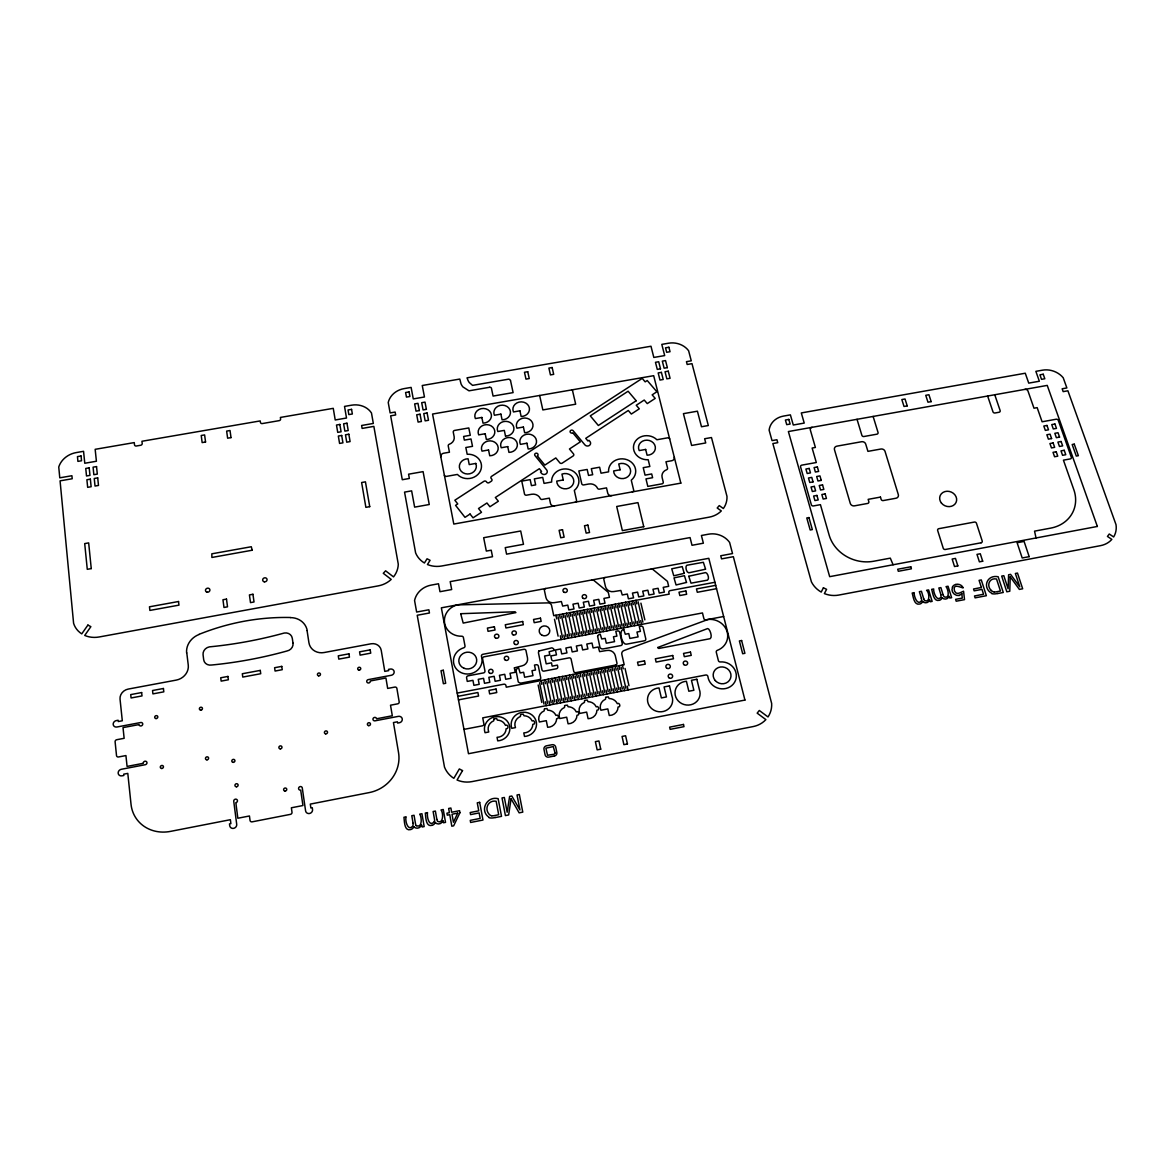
<?xml version="1.0" encoding="UTF-8"?>
<svg xmlns="http://www.w3.org/2000/svg" width="1175" height="1175" viewBox="0 0 1175 1175"><rect width="100%" height="100%" fill="white"/><g stroke="black" fill="none" stroke-linecap="round" stroke-linejoin="round"><path stroke-width="1.5" d="M942.144 597.634L941.498 598.883A4.406 3.936 24.3 0 1 939.31 600.308C933.391 601.982 932.715 592.362 931.658 589.336L933.699 588.954C933.097 591.069 936.446 602.364 940.837 597.37A4.362 3.892 24.2 0 0 940.778 594.668M922.639 601.35L921.978 602.599A4.406 3.951 23.7 0 1 919.79 604.023C913.871 605.683 913.21 596.063 912.182 593.037L914.223 592.641C913.592 594.785 916.926 606.08 921.332 601.086M435.396 822.338L434.515 823.748A4.671 4.465 -26.8 0 1 431.989 825.349M952.352 587.162L952.484 586.898A5.552 4.935 24.7 0 1 955.158 584.665L955.804 584.489M414.011 826.568L413.13 827.978A4.685 4.465 -28.9 0 1 410.589 829.579C403.994 831.518 404.479 820.268 403.936 817.271L406.183 816.831C404.685 819.283 407.593 831.915 412.631 826.275A4.641 4.421 -28.9 0 0 412.968 823.234M434.016 822.059C428.713 827.391 426.731 815.773 427.524 812.615L425.291 813.056C425.849 816.052 425.409 827.288 431.989 825.335M584.562 700.52L584.46 702.371A8.93 8.504 2.2 0 0 579.745 713.431L586.663 712.109L588.087 718.703A8.93 8.504 2.2 0 0 596.929 710.214C600.161 710.669 598.53 705.029 596.195 706.836A8.93 8.504 2.2 0 0 587.999 701.681L587.221 700.05L584.944 700.344M493.897 718.938L493.75 720.804A9.018 8.578 -10.4 0 0 488.756 731.996L485.04 732.715A12.749 12.132 -10.4 0 1 494.278 716.941A12.749 12.132 -10.4 0 1 509.744 726.87A12.749 12.132 -10.4 0 1 497.73 740.867L497.04 737.312A9.018 8.578 -10.4 0 0 506.131 728.735C509.216 729.264 508.143 723.697 505.456 725.327A9.018 8.578 -10.4 0 0 497.319 720.128L496.658 718.512L494.278 718.777M520.54 714.591L520.408 716.456A8.989 8.563 -6.8 0 0 515.487 727.604L511.786 728.324A12.705 12.117 -6.8 0 1 520.907 712.593A12.705 12.117 -6.8 0 1 536.402 722.493A12.705 12.117 -6.8 0 1 524.505 736.461L523.786 732.921A8.989 8.563 -6.8 0 0 532.818 724.358C535.991 724.813 534.61 719.173 532.128 720.965A8.989 8.563 -6.8 0 0 523.962 715.766L523.301 714.15L520.922 714.415M605.668 697.348L605.566 699.198A8.93 8.489 5 0 0 600.91 710.243L607.813 708.907L609.267 715.502A8.93 8.489 5 0 0 618.065 707.027C621.252 707.57 619.622 701.842 617.301 703.663A8.93 8.489 5 0 0 609.091 698.523L608.312 696.878L606.036 697.186M564.646 705.587L564.529 707.438A8.959 8.533 -0.5 0 0 559.755 718.542L566.688 717.205L568.083 723.815A8.959 8.533 -0.5 0 0 576.984 715.296C580.259 715.678 578.57 710.082 576.264 711.918A8.959 8.533 -0.5 0 0 568.068 706.748L567.393 705.147L565.028 705.411M544.304 709.01L544.187 710.875A8.959 8.548 -3.4 0 0 539.34 721.993L546.287 720.657L547.653 727.281A8.959 8.548 -3.4 0 0 556.612 718.748C559.755 719.306 558.375 713.533 555.907 715.369A8.959 8.548 -3.4 0 0 547.726 710.185L546.977 708.54L544.686 708.848M1036.042 537.959L1034.543 531.144L1050.714 528.118A36.66 31.505 23.7 0 0 1073.862 489.784L1063.434 460.159L1070.234 458.926A1.718 1.454 23.2 0 0 1071.306 457.148L1058.293 420.386A1.704 1.439 21.8 0 0 1056.193 419.225L1042.108 421.781L1037.158 407.637L1033.985 408.21L1028.007 391.099A2.526 2.13 20.1 0 0 1024.894 389.38M962.883 587.794C960.137 587.456 952.367 582.873 954.541 591.128C956.597 595.842 961.077 592.024 963.559 591.201L964.513 599.632L956.2 601.218L955.613 599.353L962.281 598.09L961.84 593.654M495.233 817.594L501.519 816.346L498.141 798.692C486.494 795.754 479.282 811.161 489.182 817.33M463.963 729.381L482.411 725.827A1.821 1.733 -11.9 0 0 483.865 723.785L482.734 717.852L705.72 675.008A1.792 1.674 14.7 0 1 707.893 676.506A14.35 13.424 16 0 0 723.8 688.814A14.35 13.424 16 0 0 736.24 674.2A14.35 13.424 16 0 0 720.319 661.936A1.792 1.66 15.1 0 1 718.38 660.585L716.28 652.228A1.777 1.66 14.6 0 1 717.44 650.304A17.214 15.98 13.3 0 0 727.046 631.489A17.214 15.98 13.3 0 0 708.055 619.46L623.954 650.553A3.554 3.334 6 0 0 621.825 654.313L624.189 664.727L506.263 687.199L505.94 685.539A1.807 1.704 -7.6 0 0 503.84 684.202L457.207 693.074M457.809 696.349L477.902 692.516L478.577 696.041L458.47 699.874M997.531 593.581L1003.274 592.479L998.148 576.749C986.559 574.369 982.094 588.146 991.847 593.316M623.734 629.447L625.291 634.236L628.757 633.575L629.873 638.451L638.098 636.894L636.967 632.033L640.419 631.372L639.288 626.525L641.007 626.202A1.762 1.645 7.1 0 1 643.122 627.479L645.78 638.833A1.777 1.66 7.5 0 1 644.429 640.786L627.097 644.076A3.892 3.628 5.8 0 1 624.865 643.856C621.737 642.02 619.695 633.369 621.795 630.446A3.878 3.628 5.6 0 1 623.749 629.447M723.638 616.508L705.999 619.842A1.762 1.63 12.3 0 1 703.869 618.564L702.474 612.939L482.881 654.299A1.792 1.674 -8.6 0 0 481.486 656.443A14.35 13.41 -10.1 0 1 471.851 673.378A14.35 13.41 -10.1 0 1 454.035 664.697A14.35 13.41 -10.1 0 1 463.728 647.792A1.792 1.66 -9.9 0 0 464.992 645.868L463.405 637.54A1.777 1.66 -9.8 0 0 461.511 636.218A17.228 15.951 -9.1 0 1 444.532 622.633A17.228 15.951 -9.1 0 1 457.207 604.89L548.035 602.893A3.525 3.261 -1.5 0 1 551.56 605.522L553.733 615.685L669.207 594.124L668.825 592.523A1.748 1.616 8.8 0 1 670.147 590.628L714.914 582.271M715.692 585.356L696.467 588.939L697.304 592.273L716.544 588.675M467.18 377.792L650.979 346.243L653.829 357.45L664.683 355.584L661.804 344.378L668.604 343.203A18.976 16.494 5.9 0 1 688.609 350.738L691.267 360.828L686.45 361.665L687.184 364.485L692.002 363.648L708.319 425.541L701.49 426.745L697.421 411.191L683.424 413.659L691.62 445.457L705.734 442.946L704.633 438.745L711.477 437.541L726.972 496.349A23.118 20.783 9.2 0 1 723.359 508.525L719.262 505.603L717.205 507.997L721.318 510.934A23.118 20.783 9.2 0 1 709.23 517.147L506.572 554.145L505.235 547.638L523.492 544.304L520.701 530.997L483.659 537.709L486.332 551.075L491.209 550.194L492.531 556.715L441.697 565.998A23.559 21.385 -8.6 0 1 427.45 564.529L430.079 560.299L427.054 558.786L424.425 563.001A23.559 21.385 -8.6 0 1 415.612 552.882L404.553 492.119L411.632 490.856L414.628 507.13L429.257 504.516L423.088 471.63L408.577 474.186L409.355 478.475L402.291 479.723L390.658 415.832L395.667 414.966L395.123 412.058L390.129 412.924L388.235 402.511A19.358 16.949 -7.2 0 1 404.097 388.617L411.118 387.412L413.277 398.913L424.454 396.988L422.251 385.503L459.792 379.055L461.026 383.814A16.112 14.056 -3.6 0 0 462.906 386.898L468.987 390.82L489.52 387.28M893.103 564.764L890.312 558.14L873.803 561.224A36.616 32.577 18.6 0 1 829.139 535.066L820.429 504.663L813.423 505.94A1.718 1.528 15.4 0 1 811.337 504.721L800.586 466.93A1.704 1.498 13.8 0 1 801.805 465.138L816.317 462.524L812.131 448.042L815.391 447.455L810.324 429.933A2.526 2.218 13.4 0 1 812.116 427.318M924.784 600.587C930.306 603.098 929.469 592.288 926.561 590.305L928.617 589.923L932.142 601.394L930.306 601.747L929.807 600.131M991.348 590.54C986.295 586.09 988.953 577.439 996.547 579.011L1000.454 591.04L996.958 591.701A11.677 10.267 25.5 0 1 994.27 591.994M416.317 825.643C422.677 828.478 421.707 816.434 419.695 814.158L421.942 813.717L424.175 826.598L422.148 826.994L421.84 825.188M994.755 394.756L1000.131 410.545A1.689 1.439 19.8 0 1 999.029 412.263L995.049 412.983A1.689 1.439 19.7 0 1 992.978 411.823L987.632 396.019M949.297 596.43L949.797 598.031L951.632 597.693L948.049 586.237L946.007 586.619C947.917 588.411 950.531 599.206 944.289 596.885A4.01 3.569 24.6 0 1 943.246 595.035M943.172 595.035L940.867 587.603L938.825 587.985L940.881 594.638M873.128 416.435L878.033 432.444A1.689 1.469 16.2 0 1 876.873 434.192L863.948 436.512A1.689 1.469 15.7 0 1 861.877 435.337L857.03 419.299M923.697 598.736L921.42 591.289L919.364 591.671L921.391 598.339M640.918 603.142L644.855 619.871M638.084 601.732L642.887 622.192M467.253 378.144L467.723 379.731A15.099 13.175 -3.3 0 0 469.28 382.551L472.556 385.371L508.525 379.187A1.998 1.748 -2.1 0 1 510.479 380.671M635.91 600.219L636.777 603.921M640.698 620.65L641.565 624.395M634.647 602.378L639.435 622.838M632.458 600.851L633.325 604.552M637.232 621.296L638.113 625.041M631.195 603.025L635.969 623.484M629.022 601.497L629.873 605.198M633.766 621.957L634.647 625.688M627.744 603.671L632.502 624.145M625.57 602.143L626.422 605.845M630.314 622.603L631.181 626.348M624.307 604.317L629.036 624.792M622.118 602.79L622.97 606.491M626.848 623.249L627.7 626.995M572.357 389.806L575.677 404.2L542.85 409.928L539.648 395.476M620.855 604.963L625.57 625.452M618.667 603.436L619.519 607.137M623.382 623.91L624.233 627.656M617.404 605.61L622.104 626.099M615.215 604.082L616.067 607.783M619.901 624.557L620.767 628.302M613.938 606.256L618.623 626.76M611.764 604.728L612.616 608.43M616.434 625.217L617.286 628.963M625.041 668.443L628.977 685.73M610.486 606.902L615.157 627.406M622.383 664.962L623.249 668.781M627.186 686.068L628.067 689.931M608.312 605.375L609.149 609.076M612.968 625.864L613.82 629.609M621.09 667.194L625.893 688.33M607.034 607.548L611.676 628.067M618.887 665.623L619.754 669.456M623.661 686.743L624.542 690.606M604.861 606.021L605.698 609.722M609.487 626.525L610.339 630.27M617.595 667.87L622.368 689.005M603.568 608.195L608.209 628.713M615.377 666.298L616.243 670.117M620.136 687.419L621.017 691.282M601.394 606.667L602.232 610.368M606.021 627.171L606.858 630.931M614.084 668.531L618.843 689.681M600.117 608.841L604.728 629.374M611.867 666.959L612.733 670.793M616.611 688.095L617.477 691.957M597.943 607.313L598.765 611.029M602.54 627.832L603.392 631.577M610.574 669.207L615.318 690.357M596.65 609.487L601.248 630.02M608.356 667.635L609.223 671.468M613.086 688.77L613.952 692.633M594.271 607.974L595.093 611.69M598.853 628.508L599.691 632.253M607.064 669.882L611.793 691.032M592.934 610.207L597.517 630.755M604.846 668.296L605.698 672.129M609.561 689.446L610.427 693.309M590.805 608.621L591.642 612.337M595.373 629.154L596.21 632.914M603.553 670.543L608.253 691.708M589.453 610.809L594.036 631.372M601.336 668.972L602.188 672.805M606.036 690.122L606.887 693.999M587.338 609.267L588.176 612.983M591.906 629.815L592.729 633.575M600.043 671.219L604.728 692.398M586.002 611.455L590.54 632.018M597.825 669.647L598.677 673.481M602.511 690.797L603.363 694.675M583.872 609.913L584.695 613.644M588.425 630.461L589.248 634.221M596.518 671.88L601.189 693.074M582.521 612.102L587.059 632.679M594.315 670.308L595.152 674.142M598.971 691.473L599.823 695.35M580.406 610.559L581.228 614.29M584.93 631.122L585.767 634.882M593.008 672.555L597.664 693.749M579.084 612.748L583.608 633.325M590.79 670.984L591.642 674.817M595.446 692.163L596.298 696.026M576.94 611.206L577.762 614.936M581.449 631.783L582.271 635.543M589.483 673.231L594.124 694.425M575.588 613.394L580.097 633.986M587.28 671.645L588.117 675.493M591.906 692.839L592.758 696.716M573.473 611.852L574.281 615.582M577.968 632.429L578.79 636.189M585.972 673.892L590.584 695.101M572.122 614.055L576.602 634.647M583.755 672.32L584.592 676.154M588.367 693.514L589.218 697.392M569.978 612.513L570.786 616.243M574.443 633.09L575.265 636.85M582.447 674.567L587.045 695.791M568.641 614.701L573.121 635.308M580.024 673.011L580.861 676.859M584.621 694.219L585.458 698.097M566.526 613.159L567.334 616.89M570.991 633.736L571.799 637.511M578.673 675.331L583.255 696.555M565.043 615.377L569.493 635.983M576.514 673.686L577.336 677.52M581.082 694.895L581.919 698.773M562.942 613.864L563.736 617.595M567.378 634.456L568.186 638.231M575.133 675.948L579.701 697.172M561.577 616.053L566.012 636.674M510.538 380.656L513.108 392.612L493.074 396.078L491.429 388.235A1.513 1.322 -3 0 0 489.534 387.309M572.989 674.362L573.811 678.195M577.542 695.571L578.379 699.448M559.462 614.51L560.255 618.241M563.883 635.117L564.69 638.892M571.608 676.624L576.161 697.862M558.052 616.713L562.458 637.349M569.464 675.023L570.286 678.871M574.002 696.246L574.825 700.138M555.907 615.171L556.7 618.917M560.299 635.793L561.107 639.553M568.083 677.285L572.607 698.538M554.497 619.284L558.096 636.16M565.939 675.698L566.747 679.547M570.462 696.937L571.285 700.814M564.573 677.96L569.097 699.213M562.399 676.374L563.222 680.222M566.908 697.612L567.731 701.504M561.018 678.636L565.528 699.903M558.874 677.05L559.697 680.898M563.368 698.288L564.191 702.18M557.493 679.312L561.973 700.579M505.514 436.116L504.31 430.388L497.833 431.519A8.342 7.388 -2.6 0 1 503.546 421.59A8.342 7.388 -2.6 0 1 513.872 427.759A8.342 7.388 -2.6 0 1 505.529 436.116M555.32 677.725L556.127 681.573M559.785 698.978L560.607 702.87M553.954 679.987L558.419 701.269M551.809 678.386L552.617 682.234M556.274 699.654L557.082 703.546M550.282 680.678L554.732 701.974M548.152 679.121L548.96 682.983M552.588 700.403L553.396 704.295M546.757 681.397L551.192 702.694M544.613 679.796L545.42 683.659M549.033 701.078L549.841 704.971M543.173 682.073L547.579 703.384M540.999 680.487L541.793 684.349M545.391 701.783L546.199 705.676M539.589 682.778L543.981 704.089M538.165 684.996L541.763 702.444M443.195 820.958L443.518 822.764L445.531 822.368L443.254 809.516L441.007 809.957C443.489 812.527 443.518 824.307 437.702 821.413A4.23 4.068 -25.6 0 1 436.924 819.416M436.85 819.416L435.382 811.073L433.134 811.514L434.442 818.975A4.612 4.421 -26.8 0 1 434.148 822.103M413.071 823.205L411.793 815.714L414.055 815.274L415.48 823.646A4.245 4.068 -27.9 0 0 416.273 825.672M307.086 630.667L308.922 642.71A13.542 12.367 -19.2 0 0 324.124 652.536L371.006 643.797A9.018 8.313 -16.9 0 1 381.229 650.333L384.783 671.366L388.69 670.631L388.484 669.383L390.262 669.06A3.393 3.158 -16.8 0 1 394.124 671.542A3.393 3.158 -16.8 0 1 391.319 675.273L368.26 679.62A1.821 1.689 -18.8 0 0 366.747 681.617A1.821 1.689 -18.8 0 0 368.803 682.954A1.821 1.689 -18.8 0 0 370.316 680.957L385.914 678.004L387.677 688.433L394.815 687.081A1.821 1.689 -17.5 0 1 396.886 688.403L399.177 701.827A1.821 1.704 -18.2 0 1 397.679 703.84L390.511 705.206L392.303 715.766L376.573 718.777A1.836 1.718 -20.9 0 0 374.502 717.426A1.836 1.718 -20.9 0 0 372.974 719.452A1.836 1.718 -20.9 0 0 375.06 720.818L398.34 716.368A3.437 3.217 -19.3 0 1 402.247 718.894A3.437 3.217 -19.3 0 1 399.427 722.728L397.62 723.066L397.414 721.803L393.449 722.552L398.531 752.587A35.514 33.326 -24.8 0 1 369.229 792.582L310.303 804.097L310.876 807.989L312.271 807.71L312.521 809.487A3.569 3.319 -31.8 0 1 309.539 813.497A3.569 3.319 -31.8 0 1 305.588 810.838L302.283 787.984A1.895 1.762 -30.2 0 0 300.183 786.589A1.895 1.762 -30.2 0 0 298.597 788.704A1.895 1.762 -30.2 0 0 300.697 790.099L302.93 805.536L291.371 807.783L292.002 812.219A1.909 1.777 -32.6 0 1 290.401 814.363L252.14 821.839A1.924 1.777 -34.1 0 1 250.04 820.429L249.453 815.979L237.835 818.241L235.837 802.701A1.909 1.762 -33 0 0 237.453 800.586A1.909 1.762 -33 0 0 235.367 799.176A1.909 1.762 -33 0 0 233.752 801.306L236.704 824.321A3.613 3.319 -34.9 0 1 233.649 828.346A3.613 3.319 -34.9 0 1 229.713 825.687L229.492 823.895L230.887 823.616L230.388 819.695L170.493 831.386A36.836 33.267 -34 0 1 131.027 804.273L127.796 773.4L123.713 774.178L123.845 775.485L121.994 775.838A3.613 3.217 -33.2 0 1 118.176 773.238A3.613 3.217 -33.2 0 1 121.319 769.287L145.303 764.705A1.909 1.718 -32.2 0 0 146.963 762.619A1.909 1.718 -32.2 0 0 144.922 761.238A1.909 1.718 -32.2 0 0 143.262 763.324L127.076 766.423L125.931 755.569L118.543 756.964A1.909 1.704 -32.2 0 1 116.516 755.584L115.106 741.778A1.909 1.689 -31.5 0 1 116.766 739.707L124.139 738.311L123.023 727.604L139.076 724.578A1.895 1.689 -30.1 0 0 141.088 725.93A1.895 1.689 -30.1 0 0 142.733 723.888A1.895 1.689 -30.1 0 0 140.721 722.522L116.957 727.002A3.554 3.158 -30.6 0 1 113.197 724.446A3.554 3.158 -30.6 0 1 116.31 720.598L118.132 720.26L118.264 721.538L122.303 720.774L120.041 699.169A9.385 8.328 -29 0 1 128.266 689.064L176.235 680.105A13.88 12.382 -26.3 0 0 188.264 665.123L186.781 652.918M592.2 579.907A1.748 1.616 2.4 0 1 593.786 580.347L607.857 591.994A1.748 1.616 3.6 0 1 608.415 592.876L609.443 597.37L603.935 598.398L605.022 603.186L599.867 604.141L598.78 599.353L593.625 600.308L594.697 605.11L589.527 606.08L588.455 601.277L583.299 602.232L584.357 607.034L579.187 608.004L578.129 603.201L572.959 604.17L574.002 608.973L568.817 609.942L567.775 605.125L562.678 606.08L561.356 601.527L554.189 602.672A7.035 6.507 -1 0 1 545.934 597.561L544.407 590.393A1.748 1.616 -1.5 0 1 545.802 588.484M605.184 577.498A1.748 1.616 3.4 0 0 603.832 579.393L605.448 586.516A7.006 6.463 4 0 0 613.747 591.583L620.87 590.452L622.251 594.976L627.318 594.036L628.419 598.809L633.575 597.855L632.458 593.081L637.584 592.127L638.715 596.9L643.841 595.931L642.725 591.172L647.851 590.202L648.982 594.976L654.108 594.021L652.977 589.248L658.088 588.293L659.234 593.067L664.36 592.112L663.214 587.353L668.678 586.325L667.591 581.875A1.748 1.616 8.2 0 0 667.033 580.993L652.845 569.42A1.748 1.601 6.9 0 0 651.258 568.964M290.563 617.624A18.286 16.582 -20.4 0 1 307.248 630.637M186.619 652.947A18.536 16.597 -24.5 0 1 199.177 634.441M199.133 634.324A223.294 206.903 -34.1 0 1 290.563 617.507M674.274 457.178A3.393 3.026 6.7 0 1 671.718 460.732L665.961 461.76L667.532 468.061A1.704 1.513 6.5 0 1 666.548 469.765A7.638 6.844 6.8 0 0 662.113 477.461L663.243 482.058A1.704 1.528 6.4 0 1 661.951 483.85L647.807 486.406L645.971 478.886L652.61 477.696L651.684 473.951L645.046 475.141L643.224 467.665L649.848 466.49L648.189 459.719A13.512 12.029 5.3 0 1 634.353 443.137A13.512 12.029 5.3 0 1 656.884 439.744L667.679 437.834A1.689 1.498 6.4 0 1 669.691 439.009M611.793 495.586A3.422 3.084 3.4 0 1 607.739 493.162L606.506 487.875L599.441 489.153A1.704 1.542 2.6 0 1 597.502 488.212A7.667 6.918 2.1 0 0 588.866 483.997L583.755 484.923A1.704 1.528 1.6 0 1 581.728 483.718L578.834 470.94L587.162 469.457L588.528 475.434L592.699 474.7L591.319 468.707L599.632 467.224L601.027 473.202L608.591 471.851A13.601 12.191 4 0 1 627.112 459.748A13.601 12.191 4 0 1 631.269 480.178L633.648 490.063A1.704 1.542 4.7 0 1 632.341 491.87M575.207 502.18A1.718 1.542 1.1 0 0 576.543 500.359L574.311 490.401A13.645 12.264 0.5 0 0 570.433 469.853A13.645 12.264 0.5 0 0 551.648 482.029L544.04 483.395L542.718 477.388L534.346 478.871L535.653 484.893L531.452 485.642L530.16 479.62L521.773 481.118L524.505 493.97A1.718 1.542 -2 0 0 526.518 495.189L531.658 494.264A7.696 6.962 -1.6 0 1 540.28 498.494A1.718 1.542 -1.1 0 0 542.204 499.434L549.327 498.156L550.488 503.473A3.437 3.099 -0.3 0 0 554.512 505.911M444.37 475.199A1.718 1.528 -6.5 0 0 446.338 476.404L457.398 474.436A13.645 12.176 -5.2 0 0 480.355 471.072A13.645 12.176 -5.2 0 0 467.18 454.255L465.829 447.513L472.512 446.338L471.013 438.965L464.345 440.126L463.611 436.454L470.279 435.279L468.796 427.95L454.637 430.417A1.689 1.498 -5.3 0 0 453.271 432.18L454.152 436.674A7.608 6.727 -5.8 0 1 449.305 444.253A1.704 1.513 -5.8 0 0 448.233 445.942L449.452 452.213L443.592 453.242A3.407 3.026 -6.3 0 0 440.816 456.811M442.828 820.855A4.48 4.303 -25.9 0 1 435.191 822.515M491.664 815.817A4.994 4.847 -18.3 0 1 489.064 814.172C484.159 808.708 488.271 799.764 496.144 801.247L498.699 814.745L494.881 815.494A12.205 11.794 -17.6 0 1 491.958 815.832M495.189 817.447A11.647 11.251 -17.9 0 1 489.079 817.756M421.458 825.07A4.494 4.303 -28.2 0 1 413.806 826.745M997.472 593.434A11.133 9.797 25.6 0 1 991.803 593.698M994.006 591.98A4.788 4.215 25.8 0 1 991.377 590.511M955.774 584.46A5.772 5.111 24.7 0 1 963.148 587.706M959.299 595.549A6.022 5.346 24.7 0 1 952.587 587.28M961.826 593.654A5.904 5.243 24.7 0 1 959.211 595.24M948.93 596.327A4.245 3.775 24.5 0 1 941.983 597.781M929.44 600.028A4.245 3.789 23.9 0 1 922.478 601.497M924.652 600.557A4.01 3.584 24 0 1 923.756 598.736M921.288 598.369A4.362 3.907 23.7 0 1 921.464 601.13M657.706 647.572L658.793 648.453L710.185 638.686C712.843 636.982 709.671 628.331 707.629 628.566L657.721 647.498M688.785 576.308L691.018 583.167L707.482 580.156C709.817 578.834 707.614 572.71 705.573 572.577L688.8 576.22M1010.221 576.852L1009.78 591.245L1006.813 591.803L1001.688 576.073L1003.803 575.677L1008.106 588.822L1008.605 574.751L1010.588 574.384L1019.783 586.839L1015.376 573.473L1017.491 573.077L1022.676 588.778L1019.371 589.409L1010.221 576.852M686.508 582.433L676.066 584.974L673.995 577.88L684.452 575.706L686.508 582.433M252.228 550.223L211.897 557.464L211.823 553.822L251.288 546.742L252.228 550.252M460.718 613.791L463.2 623.088L515.898 612.601L515.002 611.793L460.732 613.702M705.543 569.053L703.355 562.296L686.89 565.263C685.128 565.807 685.965 572.416 688.77 572.812L705.514 569.229M555.07 753.043L554.145 754.247L547.535 755.261L545.89 748.181L553.263 746.566L555.07 753.043M684.247 573.327L673.774 575.809L671.733 568.803L682.22 566.6L684.247 573.4M514.386 667.943L515.238 672.306L510.023 673.29L511.022 678.269L505.72 679.282L504.736 674.303L499.448 675.302L500.433 680.281L495.13 681.294L494.146 676.301L488.844 677.314L489.813 682.293L484.511 683.307L483.557 678.313L478.24 679.326L479.194 684.32L473.892 685.333L472.938 680.34L467.268 681.412L466.593 677.843A1.807 1.689 -10.8 0 1 468.047 675.845L483.512 672.908A1.792 1.689 -9.1 0 0 484.952 670.925L482.602 658.793A1.792 1.674 -8.5 0 1 484.041 656.81L523.903 649.305A1.777 1.674 -4.5 0 1 525.989 650.612L527.502 658A7.153 6.712 -5 0 1 521.817 665.917L514.4 667.855M511.052 798.78L508.657 814.936L505.412 815.582L502.019 797.928L504.339 797.473L507.174 812.233L509.612 796.43L511.786 796.004L519.952 809.972L517.029 794.976L519.335 794.52L522.787 812.131L519.159 812.85L511.11 798.882M597.576 636.233L600.072 647.792L601.262 648.644A3.892 3.643 3.6 0 0 603.495 648.85L620.87 645.56A1.777 1.66 5.3 0 0 622.236 643.606L619.636 632.223A1.777 1.66 4.9 0 0 617.536 630.931L615.803 631.254L616.904 636.116L613.453 636.777L614.554 641.653L606.3 643.21L605.213 638.333L601.747 638.98L600.205 634.192A3.878 3.628 3.3 0 0 598.251 635.19L597.634 636.072M515.957 670.147L518.248 681.911L519.423 682.778A3.936 3.716 -5.6 0 0 521.671 682.983L539.31 679.635A1.792 1.689 -3.5 0 0 540.72 677.637L538.326 666.049A1.792 1.689 -3.5 0 0 536.226 664.742L534.478 665.065L535.492 670.029L531.981 670.69L532.995 675.654L524.637 677.241L523.624 672.276L520.114 672.937L518.66 668.061A3.922 3.701 -5.5 0 0 516.662 669.089L515.957 670.147M457.736 813.115L453.433 822.25L452.008 814.246L457.736 813.115M459.939 812.674L453.653 825.834L451.817 826.201L449.761 814.686L447.278 815.171L446.926 813.173L449.393 812.689L448.644 808.459L450.892 808.018L451.641 812.248L459.572 810.677L459.939 812.674M538.884 651.009L538.782 651.229A3.907 3.657 -2.7 0 0 538.547 653.329L541.954 669.794A1.792 1.689 -2.8 0 0 544.054 671.116L556.348 668.781A1.792 1.689 -1.4 0 0 557.758 666.783L557.405 665.138L552.147 666.137L551.457 662.847L546.199 663.846L544.568 656.032L549.812 655.033L549.122 651.758L554.277 650.348A3.907 3.657 -1.8 0 0 553.205 648.512L551.927 647.822L538.884 651.009M823.411 587.794L821.207 592.068A23.691 21.385 18.7 0 1 811.411 581.845L772.856 443.548L777.747 442.681L776.925 439.744L772.034 440.61L769.111 430.109A19.373 17.023 12.4 0 1 783.519 416.082L790.393 414.863L793.287 425.012L804.229 423.073L801.306 412.939L1025.276 373.224L1028.727 383.123L1039.361 381.229L1035.865 371.344L1042.533 370.169A19.358 16.244 20.6 0 1 1063.213 377.762L1066.871 387.941L1062.156 388.778L1063.169 391.627L1067.899 390.79L1116.015 524.667A23.764 20.328 26 0 1 1113.65 536.96L1109.259 534.008L1107.452 536.432L1111.844 539.398A23.764 20.328 26 0 1 1100.432 545.67L838.73 595.079A23.691 21.385 18.7 0 1 824.38 593.595L826.583 589.336L823.411 587.794M462.524 770.609L457.046 780.009A24.837 23.72 -16 0 0 472.071 781.595L753.248 726.547A24.44 22.927 19.8 0 0 765.88 719.614L757.17 713.152L759.314 710.478L768.009 716.941A24.44 22.927 19.8 0 0 771.652 703.428L733.347 556.7L721.538 558.874L720.745 555.76L732.524 553.572L729.616 542.439A19.96 18.168 10.9 0 0 708.54 534.184L701.402 535.492L703.37 543.202L692.002 545.288L690.063 537.577L450.187 581.625L451.685 589.542L439.979 591.701L438.495 583.769L431.137 585.121A20.357 18.727 -10.6 0 0 414.569 600.528L416.64 612.043L428.86 609.781L429.448 612.998L417.213 615.259L444.488 767.099A24.837 23.72 -16 0 0 453.844 778.32L459.337 768.935L462.524 770.609M87.905 625.085L81.751 633.868A24.851 21.664 -25.8 0 1 73.599 623.323L60.072 480.854L72.204 478.754L71.91 475.728L59.778 477.828L58.75 467.018A20.313 17.228 -20.8 0 1 76.243 452.581L83.557 451.317L84.776 463.258L96.409 461.246L95.16 449.32L134.258 442.593L134.508 444.811A1.748 1.483 -18.5 0 0 136.388 446.001L140.662 445.266A1.748 1.483 -18.4 0 0 142.204 443.489L141.94 441.271L260.204 420.914L260.424 422.383A1.704 1.483 -13.7 0 0 262.319 423.558L279.151 420.65A1.704 1.483 -13 0 0 280.605 418.902L280.384 417.433L333.259 408.342L335.213 419.974L346.507 418.021L344.525 406.403L351.604 405.184A19.52 17.067 -10 0 1 371.476 412.983L373.327 423.455L361.621 425.482L362.135 428.42L373.856 426.378L398.281 564.22A23.794 21.547 -13 0 1 393.522 576.896L385.606 570.815L383.285 573.312L391.216 579.407A23.794 21.547 -13 0 1 378.277 585.87L99.229 636.967A24.851 21.664 -25.8 0 1 84.732 635.44L90.872 626.657L87.905 625.085M470.059 514.048L465.006 517.352L455.577 505.353L457.751 503.928L454.843 500.227L483.938 481.309A1.718 1.542 -4.4 0 1 486.332 481.647L486.817 482.264A1.704 1.528 -4.2 0 0 489.211 482.602L491.297 481.236A1.704 1.528 -4.1 0 0 491.708 479.092L491.209 478.475A1.704 1.528 -3.9 0 1 491.605 476.33L642.211 378.394L645.178 381.846L647.219 380.524L656.869 391.76L652.154 394.859L655.195 398.398L647.263 403.598L644.223 400.043L636.262 405.258L639.303 408.827L631.327 414.055L628.287 410.472L585.738 438.334L587.955 440.992L588.969 440.331L589.967 441.536A3.173 2.82 1.9 0 1 589.321 445.487A3.173 2.82 1.9 0 1 584.9 444.87L573.15 430.726A1.689 1.498 1 0 0 570.786 430.403A1.689 1.498 1 0 0 570.433 432.488A1.689 1.498 1 0 0 572.798 432.811L580.318 441.873L569.449 448.997L573.473 453.858A1.689 1.513 1 0 1 573.121 455.973L562.193 463.141A1.704 1.513 0.3 0 1 559.814 462.818L555.804 457.927L544.833 465.109L537.342 455.929A1.689 1.513 -1.1 0 0 537.724 453.814A1.689 1.513 -1.1 0 0 535.345 453.477A1.689 1.513 -1.1 0 0 534.977 455.592L546.669 469.941A3.187 2.864 -0.8 0 1 545.964 473.936A3.187 2.864 -0.8 0 1 541.513 473.319L540.5 472.086L541.543 471.41L539.34 468.707L495.351 497.495L498.347 501.24L489.931 506.748L486.949 502.988L478.519 508.511L481.5 512.285L473.04 517.822L470.059 514.048M636.204 400.748L598.339 425.497L590.276 415.862L628.111 391.231L636.204 400.748M479.679 802.334L477.27 802.819L478.754 810.838L470.191 812.527L470.573 814.613L479.15 812.924L480.164 818.417L470.25 820.37L470.632 822.471L482.969 820.033L479.679 802.334M554.394 756.01L548.74 757.111A3.114 2.996 -4.4 0 1 545.082 754.761L543.981 749.342A3.114 2.982 -4.4 0 1 546.434 745.831L552.059 744.73A3.114 2.982 -3.5 0 1 555.716 747.065L556.832 752.47A3.114 2.996 -3.4 0 1 554.394 756.01M600.733 749.18L597.164 749.87L595.387 741.645L598.942 740.955L600.733 749.18M627.45 743.966L623.881 744.656L622.06 736.446L625.599 735.756L627.45 743.966M744.935 700.065L468.487 753.718L441.359 607.827L708.804 558.316L744.935 700.065M683.468 724.446L669.633 727.149L670.147 729.352L683.997 726.649L683.468 724.446M696.834 679.253L691.458 680.296L693.882 690.268L688.829 691.238L686.42 681.28A12.602 11.882 13.7 0 0 675.199 695.012A12.602 11.882 13.7 0 0 690.929 704.736A12.602 11.882 13.7 0 0 699.287 689.24L696.834 679.253M669.486 685.892L664.081 686.92L666.445 696.937L661.363 697.921L659.013 687.933A12.602 11.941 11 0 0 647.675 701.695A12.602 11.941 11 0 0 663.376 711.462A12.602 11.941 11 0 0 671.865 695.908L669.486 685.892M981.375 587.5L973.561 588.983L974.148 590.849L981.977 589.365L983.548 594.256L974.501 595.975L975.088 597.855L986.354 595.71L981.287 579.936L979.083 580.347L981.375 587.5M741.616 640.522L739.383 640.948L742.673 653.741L744.906 653.315L741.616 640.522M615.582 665.065L575.838 672.643A1.792 1.689 0.7 0 1 573.723 671.322L571.123 659.204A1.777 1.674 0.1 0 0 569.008 657.883L553.704 660.791A1.792 1.674 -1.6 0 1 551.604 659.483L550.869 655.944L556.465 654.886L555.423 649.966L560.666 648.982L561.709 653.902L566.952 652.903L565.895 647.998L571.123 646.999L572.181 651.919L577.424 650.921L576.352 646.015L581.581 645.031L582.653 649.937L587.882 648.938L586.795 644.047L592.009 643.063L593.096 647.954L598.237 646.984L599.617 651.64L606.843 650.465A7.123 6.697 4.2 0 1 615.289 655.694L616.948 663.082A1.777 1.674 5 0 1 615.582 665.065M496.07 689.049L488.991 690.401L489.667 693.911L496.761 692.56L496.07 689.049M644.488 660.864L637.526 662.186L638.275 665.476L645.251 664.154L644.488 660.864M672.702 655.488L655.342 658.793L656.12 662.068L673.495 658.764L672.702 655.488M690.459 652.096L683.527 653.418L684.32 656.693L691.252 655.371L690.459 652.096M957.845 565.909L954.511 566.526L952.161 559.036L955.466 558.419L957.845 565.909M982.697 561.224L979.392 561.841L976.983 554.38L980.288 553.763L982.697 561.224M1029.183 556.656L1022.191 557.978L1017.109 542.732L1024.086 541.425L1029.183 556.656M443.298 670.249L441.007 670.69L443.386 683.732L445.692 683.292L443.298 670.249M141.632 692.56L130.719 694.601L131.086 697.965L142.013 695.923L141.632 692.56M163.428 688.491L152.544 690.518L152.926 693.882L163.81 691.84L163.428 688.491M227.935 676.433L220.724 677.784L221.164 681.118L228.361 679.767L227.935 676.433M260.277 670.396L242.314 673.745L242.77 677.079L260.733 673.716L260.277 670.396M281.765 666.387L274.598 667.723L275.082 671.043L282.235 669.691L281.765 666.387M348.916 653.843L338.268 655.826L338.797 659.116L349.46 657.133L348.916 653.843M370.184 649.863L359.565 651.846L360.108 655.136L370.742 653.153L370.184 649.863M494.381 626.774L487.405 628.082L488.036 631.327L495.028 630.02L494.381 626.774M522.669 621.487L505.279 624.748L505.926 627.979L523.345 624.718L522.669 621.487M540.471 618.168L533.538 619.46L534.199 622.691L541.146 621.384L540.471 618.168M685.833 590.937L679.003 592.2L679.826 595.549L686.655 594.271L685.833 590.937M981.052 542.791L945.376 549.474A1.748 1.542 22.5 0 1 943.231 548.226L937.665 530.512A1.748 1.528 21.7 0 1 938.84 528.677L974.339 522.067A1.748 1.528 22.7 0 1 976.469 523.286L982.197 540.941A1.748 1.542 23.5 0 1 981.052 542.791M1097.362 526.459L829.682 576.661L788.381 431.548L1047.233 385.4L1097.362 526.459M910.787 566.791L897.7 569.243L898.317 571.285L911.403 568.817L910.787 566.791M880.457 497.098L868.149 499.346L868.824 501.622A1.718 1.528 17.8 0 1 867.635 503.443L854.475 505.852A3.437 3.055 17.2 0 1 850.289 503.429L834.47 449.687A3.393 2.982 15 0 1 836.864 446.162L861.583 441.727A3.393 2.967 15.9 0 1 865.711 444.077L867.928 451.362L880.898 449.026A3.393 2.967 16.9 0 1 885.039 451.391L898.317 494.616A3.437 3.026 18.7 0 1 895.952 498.244L883.248 500.565A1.718 1.513 18.4 0 1 881.147 499.36L880.457 497.098M808.943 517.558L806.784 517.955L810.177 529.984L812.336 529.587L808.943 517.558M813.041 481.882L809.751 482.484L808.473 477.99L811.763 477.388L813.041 481.882M821.252 480.399L817.962 480.986L816.669 476.492L819.944 475.904L821.252 480.399M1051.581 438.554L1048.394 439.142L1046.866 434.75L1050.053 434.177L1051.581 438.554M1059.556 437.115L1056.369 437.688L1054.827 433.311L1058.014 432.738L1059.556 437.115M562.502 529.719L559.109 530.336L560.739 537.768L564.132 537.151L562.502 529.719M587.867 525.107L584.489 525.724L586.149 533.127L589.542 532.51L587.867 525.107M178.527 601.512L149.475 606.799L149.886 610.427L178.967 605.14L178.527 601.512M814.334 486.377L811.044 486.979L812.336 491.502L815.626 490.9L814.334 486.377M822.544 484.893L819.254 485.481L820.561 490.004L823.837 489.402L822.544 484.893M1053.123 442.946L1049.936 443.533L1051.478 447.925L1054.665 447.337L1053.123 442.946M1061.098 441.492L1057.911 442.079L1059.468 446.471L1062.655 445.883L1061.098 441.492M1074.258 444.15L1072.188 444.532L1076.285 456.076L1078.371 455.694L1074.258 444.15M226.496 599.103L222.956 599.749L223.984 607.46L227.524 606.814L226.496 599.103M252.948 594.271L249.423 594.917L250.495 602.613L254.02 601.967L252.948 594.271M643.753 526.708L622.368 530.615L616.699 506.484L637.966 502.621L643.753 526.708M816.919 495.424L813.629 496.026L814.921 500.55L818.211 499.948L816.919 495.424M825.144 493.911L821.854 494.513L823.161 499.052L826.451 498.45L825.144 493.911M1056.207 451.758L1053.02 452.331L1054.562 456.752L1057.764 456.164L1056.207 451.758M1064.212 450.289L1061.01 450.877L1062.567 455.298L1065.769 454.71L1064.212 450.289M680.839 483.131L453.8 524.065L432.562 414.041L653.682 375.692L680.839 483.131M809.193 468.428L805.918 469.031L807.196 473.496L810.471 472.908L809.193 468.428M817.374 466.96L814.099 467.547L815.377 472.012L818.652 471.425L817.374 466.96M1046.984 425.453L1043.811 426.026L1045.339 430.388L1048.511 429.815L1046.984 425.453M1054.93 424.013L1051.757 424.586L1053.285 428.948L1056.472 428.376L1054.93 424.013M907.217 405.889L904.016 406.462L901.842 399.559L905.029 398.986L907.217 405.889M931.158 401.63L927.971 402.202L925.753 395.314L928.926 394.741L931.158 401.63M369.728 506.66L365.88 507.35L361.621 482.514L365.44 481.838L369.728 506.66M563.266 479.958L556.744 481.118A8.533 7.667 0.5 0 0 566.365 488.785A8.533 7.667 0.5 0 0 573.503 479.194A8.533 7.667 0.5 0 0 561.958 474.113L563.266 479.958M620.121 469.794L613.644 470.955A8.504 7.623 4 0 0 623.352 478.563A8.504 7.623 4 0 0 630.314 469.031A8.504 7.623 4 0 0 618.74 463.978L620.121 469.794M91.253 568.597L87.273 569.317L84.703 543.599L88.668 542.894L91.253 568.597M488.536 449.981L482.014 451.141A8.401 7.461 -3.7 0 1 487.801 441.095A8.401 7.461 -3.7 0 1 498.156 447.337A8.401 7.461 -3.7 0 1 489.74 455.782L488.536 449.981M507.732 446.603L501.226 447.748A8.387 7.447 -2.6 0 1 506.954 437.732A8.387 7.447 -2.6 0 1 517.323 443.959A8.387 7.447 -2.6 0 1 508.951 452.39L507.732 446.603M526.899 443.225L520.408 444.37A8.372 7.432 -1.5 0 1 526.077 434.368A8.372 7.432 -1.5 0 1 536.476 440.581A8.372 7.432 -1.5 0 1 528.163 448.997L526.899 443.225M475.772 463.435L469.236 464.595L468.076 458.779A8.533 7.608 -5.2 0 0 459.381 467.386A8.533 7.608 -5.2 0 0 469.912 473.745A8.533 7.608 -5.2 0 0 475.772 463.435M788.807 419.416L785.399 420.018L786.721 424.645L790.129 424.043L788.807 419.416M1043.224 374.238L1039.934 374.825L1041.52 379.334L1044.825 378.747L1043.224 374.238M645.663 449.438L639.229 450.583A8.445 7.52 5.3 0 1 644.59 440.405A8.445 7.52 5.3 0 1 655.298 446.72A8.445 7.52 5.3 0 1 647.087 455.21L645.663 449.438M485.187 433.737L478.695 434.867A8.357 7.402 -3.7 0 1 484.467 424.909A8.357 7.402 -3.7 0 1 494.778 431.107A8.357 7.402 -3.7 0 1 486.377 439.479L485.187 433.737M523.404 427.039L516.941 428.17A8.328 7.373 -1.6 0 1 522.596 418.256A8.328 7.373 -1.6 0 1 532.951 424.425A8.328 7.373 -1.6 0 1 524.652 432.767L523.404 427.039M205.552 442.006L202.159 442.593L201.219 435.499L204.612 434.912L205.552 442.006M231.02 437.614L227.627 438.202L226.643 431.107L230.021 430.52L231.02 437.614M89.197 467.841L85.746 468.443L86.509 475.978L89.961 475.376L89.197 467.841M96.526 466.578L93.075 467.165L93.853 474.7L97.305 474.098L96.526 466.578M339.839 424.439L336.491 425.027L337.724 432.371L341.088 431.783L339.839 424.439M346.963 423.206L343.614 423.793L344.863 431.122L348.211 430.549L346.963 423.206M419.343 410.574L416.023 411.162L414.657 403.906L417.962 403.333L419.343 410.574M426.393 409.355L423.073 409.928L421.693 402.687L425.012 402.114L426.393 409.355M660.497 368.832L657.28 369.391L655.474 362.311L658.705 361.753L660.497 368.832M667.356 367.643L664.125 368.201L662.318 361.136L665.535 360.578L667.356 367.643M420.033 414.217L416.714 414.79L418.094 422.089L421.414 421.502L420.033 414.217M427.098 412.998L423.764 413.571L425.159 420.856L428.493 420.283L427.098 412.998M661.393 372.372L658.176 372.93L659.983 380.054L663.214 379.481L661.393 372.372M668.252 371.183L665.035 371.741L666.842 378.849L670.073 378.291L668.252 371.183M90.358 479.15L86.891 479.752L87.67 487.331L91.136 486.729L90.358 479.15M97.701 477.873L94.25 478.475L95.028 486.053L98.494 485.437L97.701 477.873M341.69 435.47L338.341 436.043L339.575 443.43L342.938 442.843L341.69 435.47M348.828 434.221L345.479 434.809L346.728 442.182L350.091 441.594L348.828 434.221M481.838 417.448L475.376 418.564A8.328 7.344 -3.7 0 1 481.133 408.694A8.328 7.344 -3.7 0 1 491.4 414.834A8.328 7.344 -3.7 0 1 483.028 423.147L481.838 417.448M500.888 414.129L494.425 415.245A8.313 7.329 -2.6 0 1 500.124 405.404A8.313 7.329 -2.6 0 1 510.42 411.529A8.313 7.329 -2.6 0 1 502.092 419.813L500.888 414.129M519.908 410.809L513.475 411.94A8.298 7.314 -1.6 0 1 519.115 402.1A8.298 7.314 -1.6 0 1 529.411 408.224A8.298 7.314 -1.6 0 1 521.142 416.493L519.908 410.809M409.062 391.921L405.595 392.509L406.447 397.091L409.928 396.504L409.062 391.921M668.898 347.257L665.52 347.829L666.68 352.294L670.044 351.707L668.898 347.257M527.737 371.711L524.476 372.284L525.974 379.128L529.249 378.556L527.737 371.711M552.147 367.525L548.901 368.083L550.443 374.913L553.689 374.34L552.147 367.525M81.06 456.003L77.447 456.62L77.917 461.378L81.545 460.762L81.06 456.003M351.56 409.37L348.05 409.972L348.843 414.599L352.353 413.997L351.56 409.37M293.016 643.151L292.281 638.245A7.256 6.58 -20.9 0 0 284.233 633.031A369.552 309.892 -13.4 0 1 209.4 646.867A7.344 6.58 -24.5 0 0 203.069 654.769L203.686 659.718A7.358 6.595 -24.7 0 0 211.72 665.006A371.109 312.388 -13.7 0 0 286.862 651.023A7.256 6.595 -21.1 0 0 293.016 643.151M513.049 634.779A2.218 2.071 -5 0 0 516.368 632.943A2.218 2.071 -5 0 0 513.034 631.195A2.218 2.071 -5 0 0 513.049 634.779M514.988 644.37A2.218 2.086 -5.1 0 0 518.322 642.519A2.218 2.086 -5.1 0 0 514.973 640.772A2.218 2.086 -5.1 0 0 514.988 644.37M495.762 638.143A2.218 2.071 -6.7 0 0 498.905 636.013A2.218 2.071 -6.7 0 0 495.409 634.573A2.218 2.071 -6.7 0 0 495.762 638.143M463.993 668.267A8.959 8.387 -10.1 0 0 476.683 659.63A8.959 8.387 -10.1 0 0 462.627 653.799A8.959 8.387 -10.1 0 0 463.993 668.267M541.881 635.205A5.317 4.964 -2.1 0 0 549.812 630.784A5.317 4.964 -2.1 0 0 541.778 626.613A5.317 4.964 -2.1 0 0 541.881 635.205M715.281 680.575A8.959 8.387 16 0 0 730.483 678.46A8.959 8.387 16 0 0 720.466 667.003A8.959 8.387 16 0 0 715.281 680.575M683.909 664.609A2.232 2.086 12.2 0 0 687.61 663.728A2.232 2.086 12.2 0 0 684.863 661.114A2.232 2.086 12.2 0 0 683.909 664.609M668.839 677.652A2.232 2.1 11.2 0 0 672.57 676.771A2.232 2.1 11.2 0 0 669.809 674.142A2.232 2.1 11.2 0 0 668.839 677.652M666.519 667.929A2.232 2.1 10.6 0 0 670.249 667.048A2.232 2.1 10.6 0 0 667.488 664.433A2.232 2.1 10.6 0 0 666.519 667.929M564 592.229A2.188 2.027 0.1 0 0 567.319 590.526A2.188 2.027 0.1 0 0 564.059 588.719A2.188 2.027 0.1 0 0 564 592.229M583.123 598.325A2.188 2.027 1.7 0 0 586.56 596.841A2.188 2.027 1.7 0 0 583.446 594.829A2.188 2.027 1.7 0 0 583.123 598.325M489.916 673.334A2.247 2.115 -8.4 0 0 493.045 671.116A2.247 2.115 -8.4 0 0 489.49 669.706A2.247 2.115 -8.4 0 0 489.916 673.334M505.47 660.218A2.232 2.1 -6.4 0 0 508.731 658.22A2.232 2.1 -6.4 0 0 505.309 656.59A2.232 2.1 -6.4 0 0 505.47 660.218M264.316 581.801A2.232 1.998 -19 0 0 266.989 579.143A2.232 1.998 -19 0 0 263.288 578.497A2.232 1.998 -19 0 0 264.316 581.801M207.27 592.215A2.247 1.998 -21.6 0 0 209.796 589.38A2.247 1.998 -21.6 0 0 206.022 588.983A2.247 1.998 -21.6 0 0 207.27 592.215M368.642 725.621A1.557 1.454 -21.7 0 0 370.389 723.609A1.557 1.454 -21.7 0 0 367.76 723.257A1.557 1.454 -21.7 0 0 368.642 725.621M206.991 759.828A1.616 1.469 -30.7 0 0 208.43 757.508A1.616 1.469 -30.7 0 0 205.698 757.64A1.616 1.469 -30.7 0 0 206.991 759.828M318.645 675.831A1.557 1.425 -21.2 0 0 320.393 673.877A1.557 1.425 -21.2 0 0 317.793 673.525A1.557 1.425 -21.2 0 0 318.645 675.831M358.801 670.088A1.542 1.425 -18.7 0 0 360.71 668.281A1.542 1.425 -18.7 0 0 358.169 667.694A1.542 1.425 -18.7 0 0 358.801 670.088M285.026 791.054A1.616 1.498 -30.8 0 0 286.641 788.822A1.616 1.498 -30.8 0 0 283.924 788.704A1.616 1.498 -30.8 0 0 285.026 791.054M236.498 786.765A1.616 1.483 -31.8 0 0 237.923 784.415A1.616 1.483 -31.8 0 0 235.176 784.547A1.616 1.483 -31.8 0 0 236.498 786.765M233.179 762.369A1.601 1.469 -30.2 0 0 234.809 760.181A1.601 1.469 -30.2 0 0 232.107 760.063A1.601 1.469 -30.2 0 0 233.179 762.369M280.252 748.857A1.586 1.469 -27.7 0 0 281.853 746.683A1.586 1.469 -27.7 0 0 279.165 746.566A1.586 1.469 -27.7 0 0 280.252 748.857M161.812 768.479A1.63 1.469 -32.2 0 0 163.281 766.144A1.63 1.469 -32.2 0 0 160.534 766.291A1.63 1.469 -32.2 0 0 161.812 768.479M156.04 718.557A1.601 1.425 -29.4 0 0 157.7 716.412A1.601 1.425 -29.4 0 0 155.027 716.295A1.601 1.425 -29.4 0 0 156.04 718.557M200.705 710.141A1.586 1.439 -27.8 0 0 202.335 707.996A1.586 1.439 -27.8 0 0 199.677 707.893A1.586 1.439 -27.8 0 0 200.705 710.141M325.666 733.846A1.572 1.454 -24.7 0 0 327.443 731.819A1.572 1.454 -24.7 0 0 324.799 731.467A1.572 1.454 -24.7 0 0 325.666 733.846M941.41 503.062A8.651 7.549 20.9 0 0 956.024 502.518A8.651 7.549 20.9 0 0 947.05 491.253A8.651 7.549 20.9 0 0 941.41 503.062"/></g></svg>
